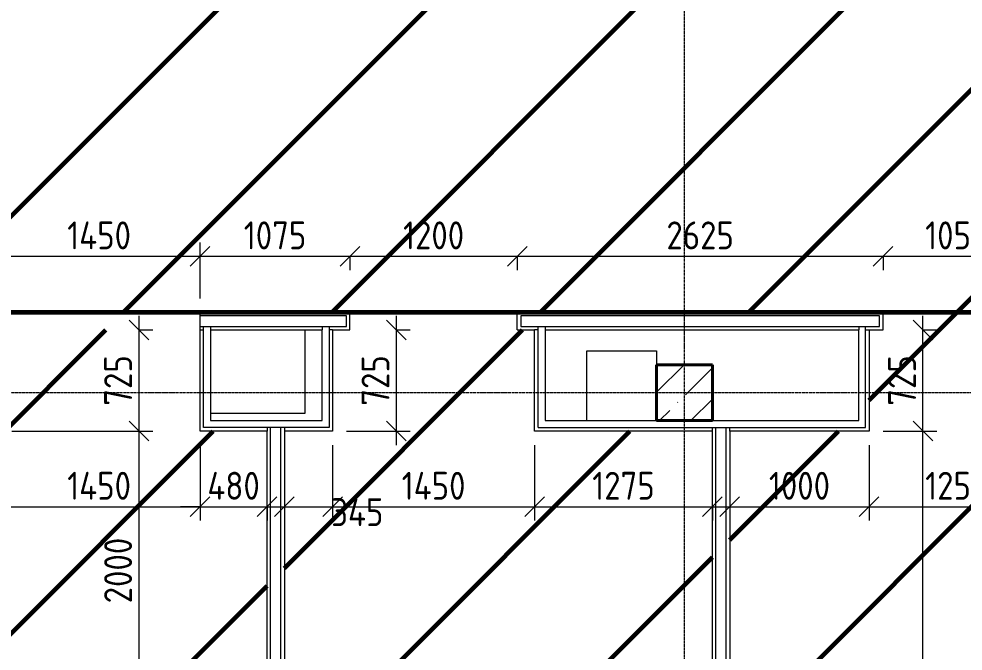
# Model space of a CAD drawing. Header units: millimetres. Extents: x -56773 to 323062, y -262288 to 76460.
# Drawn here: x -692 to 6083, y -51712 to -47180 of the extents above; entities that cross this region are included whole.
import ezdxf

# ---------------------------------------------------------------- set-up
doc = ezdxf.new("R2010")
doc.units = ezdxf.units.MM
doc.linetypes.add('ADSK_Линия сетки', pattern=[25, 20, -2.5, 0, -2.5])
for name, color, linetype, lineweight in [('1.1)Стяжка керамзит  2 этаж', 5, 'Continuous', 60), ('Несущие колонны', 7, 'Continuous', 18), ('Оси', 7, 'Continuous', 9), ('Перекрытие', 7, 'Continuous', 18), ('Размеры', 7, 'Continuous', 9), ('Стены несущие', 7, 'Continuous', 30), ('Стены отделка', 7, 'Continuous', 30), ('Стены штриховка', 7, 'Continuous', 9)]:
    doc.layers.add(name, color=color, linetype=linetype, lineweight=lineweight)
doc.styles.add('GOST Common_3', font='', dxfattribs={"width": 0.9, "height": 200})
doc.styles.get('GOST Common_3').set_extended_font_data('GOST Common')
doc.dimstyles.new('ADSK_Основной_2_0_1', dxfattribs={"dimscale": 304.8, "dimtxt": 201.142999, "dimasz": 0.463911, "dimexe": 0.328084, "dimexo": 0.328084, "dimgap": 0.164042, "dimtad": 1, "dimdec": 3, "dimrnd": 0.001, "dimdsep": 46, "dimtxsty": 'GOST Common_3', "dimblk1": 'OBLIQUE', "dimblk2": 'OBLIQUE', "dimsah": 1, "dimcen": 0.09, "dimdle": 0.328084, "dimazin": 2, "dimtfac": 1, "dimtdec": 4, "dimtix": 1, "dimtmove": 1, "dimatfit": 3, "dimfxl": 1, "dimtvp": 1, "dimtolj": 1, "dimtzin": 0, "dimlwd": 20, "dimlwe": 20, "dimarcsym": 2})
doc.dimstyles.new('ADSK_Основной_2_0_2', dxfattribs={"dimscale": 304.8, "dimtxt": 201.142999, "dimasz": 0.463911, "dimexe": 0.328084, "dimexo": 0.328084, "dimgap": 0.164042, "dimtad": 1, "dimdec": 3, "dimrnd": 0.001, "dimdsep": 46, "dimtxsty": 'GOST Common_3', "dimblk1": 'OBLIQUE', "dimblk2": 'OBLIQUE', "dimsah": 1, "dimcen": 0.09, "dimdle": 0.328084, "dimazin": 2, "dimtfac": 1, "dimtdec": 4, "dimtix": 1, "dimtmove": 0, "dimatfit": 3, "dimfxl": 1, "dimtvp": 1, "dimtolj": 1, "dimtzin": 0, "dimlwd": 20, "dimlwe": 20, "dimarcsym": 2})

# ---------------------------------------------------------------- blocks, each defined once
blk = doc.blocks.new('ADSK_КолоннаЖБ_Прямоугольная - 400x400 мм-1807143-Кладочный план 1-го этажа')
at = {"layer": 'Несущие колонны', "lineweight": 40}
for p, q in [((-200, 200), (200, 200)), ((-200, -200), (-200, 200)), ((200, 200), (200, -200)), ((200, -200), (-200, -200))]:
    blk.add_line(p, q, dxfattribs=at)
blk = doc.blocks.new('_Oblique')
at = {"color": 0, "linetype": 'ByBlock', "lineweight": -2}
blk.add_line((-0.5, -0.5), (0.5, 0.5), dxfattribs=at)
blk = doc.blocks.new('*D3944')
at = {"layer": 'Defpoints', "color": 0, "transparency": 16777216}
for p in [(-841.1, -50134.7), (608.9, -50134.7), (608.9, -50677)]:
    blk.add_point(p, dxfattribs=at)
at = {"layer": 'Размеры', "color": 0, "lineweight": 20, "transparency": 16777216}
for p, q in [((-841.1, -50234.7), (-841.1, -50777)), ((608.9, -50234.7), (608.9, -50777)), ((-941.1, -50677), (708.9, -50677))]:
    blk.add_line(p, q, dxfattribs=at)
at = {"layer": 'Размеры', "color": 0, "lineweight": 20, "transparency": 16777216, "xscale": 141.4, "yscale": 141.4, "zscale": 141.4, "rotation": 180}
blk.add_blockref('_Oblique', (-841.1, -50677), dxfattribs=at)
at = {"layer": 'Размеры', "color": 0, "lineweight": 20, "transparency": 16777216, "xscale": 141.4, "yscale": 141.4, "zscale": 141.4}
blk.add_blockref('_Oblique', (608.9, -50677), dxfattribs=at)
at = {"layer": 'Размеры', "color": 0, "lineweight": 9, "transparency": 16777216, "insert": (-116.1, -50527), "char_height": 200, "width": 580.928, "attachment_point": 5, "style": 'GOST Common_3'}
blk.add_mtext('\\A1;1450', dxfattribs=at)
blk = doc.blocks.new('*D3945')
at = {"layer": 'Defpoints', "color": 0, "transparency": 16777216}
for p in [(608.9, -50134.7), (1088.9, -50577.1), (1088.9, -50677)]:
    blk.add_point(p, dxfattribs=at)
at = {"layer": 'Размеры', "color": 0, "lineweight": 20, "transparency": 16777216}
for p, q in [((608.9, -50234.7), (608.9, -50777)), ((608.9, -50677), (467.5, -50677)), ((608.9, -50677), (1088.9, -50677)), ((1088.9, -50677), (1230.3, -50677)), ((1088.9, -50677.1), (1088.9, -50777))]:
    blk.add_line(p, q, dxfattribs=at)
at = {"layer": 'Размеры', "color": 0, "lineweight": 20, "transparency": 16777216, "xscale": 141.4, "yscale": 141.4, "zscale": 141.4}
blk.add_blockref('_Oblique', (608.9, -50677), dxfattribs=at)
at = {"layer": 'Размеры', "color": 0, "lineweight": 20, "transparency": 16777216, "xscale": 141.4, "yscale": 141.4, "zscale": 141.4, "rotation": 180}
blk.add_blockref('_Oblique', (1088.9, -50677), dxfattribs=at)
at = {"layer": 'Размеры', "color": 0, "lineweight": 9, "transparency": 16777216, "insert": (848.9, -50527), "char_height": 200, "width": 474.561, "attachment_point": 5, "style": 'GOST Common_3'}
blk.add_mtext('\\A1;480', dxfattribs=at)
blk = doc.blocks.new('*D3946')
at = {"layer": 'Defpoints', "color": 0, "transparency": 16777216}
for p in [(-841.1, -50134.7), (170.2, -50134.7), (70.2, -52134.7)]:
    blk.add_point(p, dxfattribs=at)
at = {"layer": 'Размеры', "color": 0, "lineweight": 20, "transparency": 16777216}
for p, q in [((170.2, -52234.7), (170.2, -50034.7)), ((-741.1, -50134.7), (270.2, -50134.7)), ((170.2, -52134.7), (270.2, -52134.7))]:
    blk.add_line(p, q, dxfattribs=at)
at = {"layer": 'Размеры', "color": 0, "lineweight": 20, "transparency": 16777216, "xscale": 141.4, "yscale": 141.4, "zscale": 141.4}
for p, rotation in [((170.2, -50134.7), 90), ((170.2, -52134.7), 270)]:
    blk.add_blockref('_Oblique', p, dxfattribs=dict(at, rotation=rotation))
at = {"layer": 'Размеры', "color": 0, "lineweight": 9, "transparency": 16777216, "insert": (20.2, -51134.7), "char_height": 200, "width": 605.475, "attachment_point": 5, "rotation": 90, "style": 'GOST Common_3'}
blk.add_mtext('\\A1;2000', dxfattribs=at)
blk = doc.blocks.new('*D3947')
at = {"layer": 'Defpoints', "color": 0, "transparency": 16777216}
for p in [(70.2, -49409.7), (170.2, -49409.7), (-841.1, -50134.7)]:
    blk.add_point(p, dxfattribs=at)
at = {"layer": 'Размеры', "color": 0, "lineweight": 20, "transparency": 16777216}
for p, q in [((170.2, -50234.7), (170.2, -49309.7)), ((170.2, -49409.7), (270.2, -49409.7)), ((-741.1, -50134.7), (270.2, -50134.7))]:
    blk.add_line(p, q, dxfattribs=at)
at = {"layer": 'Размеры', "color": 0, "lineweight": 20, "transparency": 16777216, "xscale": 141.4, "yscale": 141.4, "zscale": 141.4}
for p, rotation in [((170.2, -49409.7), 90), ((170.2, -50134.7), 270)]:
    blk.add_blockref('_Oblique', p, dxfattribs=dict(at, rotation=rotation))
at = {"layer": 'Размеры', "color": 0, "lineweight": 9, "transparency": 16777216, "insert": (20.2, -49772.2), "char_height": 200, "width": 454.106, "attachment_point": 5, "rotation": 90, "style": 'GOST Common_3'}
blk.add_mtext('\\A1;725', dxfattribs=at)
blk = doc.blocks.new('*D3951')
at = {"layer": 'Defpoints', "color": 0, "transparency": 16777216}
for p in [(1558.9, -50134.7), (1213.9, -50577.1), (1558.9, -50677)]:
    blk.add_point(p, dxfattribs=at)
at = {"layer": 'Размеры', "color": 0, "lineweight": 20, "transparency": 16777216}
for p, q in [((1558.9, -50234.7), (1558.9, -50777)), ((1113.9, -50677), (1658.9, -50677)), ((1213.9, -50677.1), (1213.9, -50777))]:
    blk.add_line(p, q, dxfattribs=at)
at = {"layer": 'Размеры', "color": 0, "lineweight": 20, "transparency": 16777216, "xscale": 141.4, "yscale": 141.4, "zscale": 141.4, "rotation": 180}
blk.add_blockref('_Oblique', (1213.9, -50677), dxfattribs=at)
at = {"layer": 'Размеры', "color": 0, "lineweight": 20, "transparency": 16777216, "xscale": 141.4, "yscale": 141.4, "zscale": 141.4}
blk.add_blockref('_Oblique', (1558.9, -50677), dxfattribs=at)
at = {"layer": 'Размеры', "color": 0, "lineweight": 9, "transparency": 16777216, "insert": (1548.9, -50616.1), "char_height": 200, "width": 474.561, "attachment_point": 1, "line_spacing_factor": 1.022761, "style": 'GOST Common_3'}
blk.add_mtext('\\A1;345', dxfattribs=at)
blk = doc.blocks.new('*D3952')
at = {"layer": 'Defpoints', "color": 0, "transparency": 16777216}
for p in [(1558.9, -50134.7), (3008.9, -50134.7), (3008.9, -50677)]:
    blk.add_point(p, dxfattribs=at)
at = {"layer": 'Размеры', "color": 0, "lineweight": 20, "transparency": 16777216}
for p, q in [((1558.9, -50234.7), (1558.9, -50777)), ((3008.9, -50234.7), (3008.9, -50777)), ((1458.9, -50677), (3108.9, -50677))]:
    blk.add_line(p, q, dxfattribs=at)
at = {"layer": 'Размеры', "color": 0, "lineweight": 20, "transparency": 16777216, "xscale": 141.4, "yscale": 141.4, "zscale": 141.4, "rotation": 180}
blk.add_blockref('_Oblique', (1558.9, -50677), dxfattribs=at)
at = {"layer": 'Размеры', "color": 0, "lineweight": 20, "transparency": 16777216, "xscale": 141.4, "yscale": 141.4, "zscale": 141.4}
blk.add_blockref('_Oblique', (3008.9, -50677), dxfattribs=at)
at = {"layer": 'Размеры', "color": 0, "lineweight": 9, "transparency": 16777216, "insert": (2283.9, -50527), "char_height": 200, "width": 580.928, "attachment_point": 5, "style": 'GOST Common_3'}
blk.add_mtext('\\A1;1450', dxfattribs=at)
blk = doc.blocks.new('*D3953')
at = {"layer": 'Defpoints', "color": 0, "transparency": 16777216}
for p in [(3008.9, -50134.7), (4283.9, -50577.1), (4283.9, -50677)]:
    blk.add_point(p, dxfattribs=at)
at = {"layer": 'Размеры', "color": 0, "lineweight": 20, "transparency": 16777216}
for p, q in [((3008.9, -50234.7), (3008.9, -50777)), ((2908.9, -50677), (4383.9, -50677)), ((4283.9, -50677.1), (4283.9, -50777))]:
    blk.add_line(p, q, dxfattribs=at)
at = {"layer": 'Размеры', "color": 0, "lineweight": 20, "transparency": 16777216, "xscale": 141.4, "yscale": 141.4, "zscale": 141.4, "rotation": 180}
blk.add_blockref('_Oblique', (3008.9, -50677), dxfattribs=at)
at = {"layer": 'Размеры', "color": 0, "lineweight": 20, "transparency": 16777216, "xscale": 141.4, "yscale": 141.4, "zscale": 141.4}
blk.add_blockref('_Oblique', (4283.9, -50677), dxfattribs=at)
at = {"layer": 'Размеры', "color": 0, "lineweight": 9, "transparency": 16777216, "insert": (3646.4, -50527), "char_height": 200, "width": 560.473, "attachment_point": 5, "style": 'GOST Common_3'}
blk.add_mtext('\\A1;1275', dxfattribs=at)
blk = doc.blocks.new('*D3955')
at = {"layer": 'Defpoints', "color": 0, "transparency": 16777216}
for p in [(608.9, -48881.9), (-841.1, -49284.7), (608.9, -49284.7)]:
    blk.add_point(p, dxfattribs=at)
at = {"layer": 'Размеры', "color": 0, "lineweight": 20, "transparency": 16777216}
for p, q in [((-841.1, -49184.7), (-841.1, -48781.9)), ((608.9, -49184.7), (608.9, -48781.9)), ((-941.1, -48881.9), (708.9, -48881.9))]:
    blk.add_line(p, q, dxfattribs=at)
at = {"layer": 'Размеры', "color": 0, "lineweight": 20, "transparency": 16777216, "xscale": 141.4, "yscale": 141.4, "zscale": 141.4, "rotation": 180}
blk.add_blockref('_Oblique', (-841.1, -48881.9), dxfattribs=at)
at = {"layer": 'Размеры', "color": 0, "lineweight": 20, "transparency": 16777216, "xscale": 141.4, "yscale": 141.4, "zscale": 141.4}
blk.add_blockref('_Oblique', (608.9, -48881.9), dxfattribs=at)
at = {"layer": 'Размеры', "color": 0, "lineweight": 9, "transparency": 16777216, "insert": (-116.1, -48731.9), "char_height": 200, "width": 580.928, "attachment_point": 5, "style": 'GOST Common_3'}
blk.add_mtext('\\A1;1450', dxfattribs=at)
blk = doc.blocks.new('*D3956')
at = {"layer": 'Defpoints', "color": 0, "transparency": 16777216}
for p in [(1683.9, -48781.9), (1683.9, -48881.9), (608.9, -49284.7)]:
    blk.add_point(p, dxfattribs=at)
at = {"layer": 'Размеры', "color": 0, "lineweight": 20, "transparency": 16777216}
for p, q in [((608.9, -49184.7), (608.9, -48781.9)), ((508.9, -48881.9), (1783.9, -48881.9)), ((1683.9, -48881.9), (1683.9, -48981.9))]:
    blk.add_line(p, q, dxfattribs=at)
at = {"layer": 'Размеры', "color": 0, "lineweight": 20, "transparency": 16777216, "xscale": 141.4, "yscale": 141.4, "zscale": 141.4, "rotation": 180}
blk.add_blockref('_Oblique', (608.9, -48881.9), dxfattribs=at)
at = {"layer": 'Размеры', "color": 0, "lineweight": 20, "transparency": 16777216, "xscale": 141.4, "yscale": 141.4, "zscale": 141.4}
blk.add_blockref('_Oblique', (1683.9, -48881.9), dxfattribs=at)
at = {"layer": 'Размеры', "color": 0, "lineweight": 9, "transparency": 16777216, "insert": (1146.4, -48731.9), "char_height": 200, "width": 560.473, "attachment_point": 5, "style": 'GOST Common_3'}
blk.add_mtext('\\A1;1075', dxfattribs=at)
blk = doc.blocks.new('*D3957')
at = {"layer": 'Defpoints', "color": 0, "transparency": 16777216}
for p in [(1683.9, -48781.9), (2883.9, -48781.9), (2883.9, -48881.9)]:
    blk.add_point(p, dxfattribs=at)
at = {"layer": 'Размеры', "color": 0, "lineweight": 20, "transparency": 16777216}
for p, q in [((1583.9, -48881.9), (2983.9, -48881.9)), ((1683.9, -48881.9), (1683.9, -48981.9)), ((2883.9, -48881.9), (2883.9, -48981.9))]:
    blk.add_line(p, q, dxfattribs=at)
at = {"layer": 'Размеры', "color": 0, "lineweight": 20, "transparency": 16777216, "xscale": 141.4, "yscale": 141.4, "zscale": 141.4, "rotation": 180}
blk.add_blockref('_Oblique', (1683.9, -48881.9), dxfattribs=at)
at = {"layer": 'Размеры', "color": 0, "lineweight": 20, "transparency": 16777216, "xscale": 141.4, "yscale": 141.4, "zscale": 141.4}
blk.add_blockref('_Oblique', (2883.9, -48881.9), dxfattribs=at)
at = {"layer": 'Размеры', "color": 0, "lineweight": 9, "transparency": 16777216, "insert": (2283.9, -48731.9), "char_height": 200, "width": 560.473, "attachment_point": 5, "style": 'GOST Common_3'}
blk.add_mtext('\\A1;1200', dxfattribs=at)
blk = doc.blocks.new('*D3958')
at = {"layer": 'Defpoints', "color": 0, "transparency": 16777216}
for p in [(2883.9, -48781.9), (5508.9, -48781.9), (5508.9, -48881.9)]:
    blk.add_point(p, dxfattribs=at)
at = {"layer": 'Размеры', "color": 0, "lineweight": 20, "transparency": 16777216}
for p, q in [((2783.9, -48881.9), (5608.9, -48881.9)), ((2883.9, -48881.9), (2883.9, -48981.9)), ((5508.9, -48881.9), (5508.9, -48981.9))]:
    blk.add_line(p, q, dxfattribs=at)
at = {"layer": 'Размеры', "color": 0, "lineweight": 20, "transparency": 16777216, "xscale": 141.4, "yscale": 141.4, "zscale": 141.4, "rotation": 180}
blk.add_blockref('_Oblique', (2883.9, -48881.9), dxfattribs=at)
at = {"layer": 'Размеры', "color": 0, "lineweight": 20, "transparency": 16777216, "xscale": 141.4, "yscale": 141.4, "zscale": 141.4}
blk.add_blockref('_Oblique', (5508.9, -48881.9), dxfattribs=at)
at = {"layer": 'Размеры', "color": 0, "lineweight": 9, "transparency": 16777216, "insert": (4196.4, -48731.9), "char_height": 200, "width": 605.475, "attachment_point": 5, "style": 'GOST Common_3'}
blk.add_mtext('\\A1;2625', dxfattribs=at)
blk = doc.blocks.new('*D3959')
at = {"layer": 'Defpoints', "color": 0, "transparency": 16777216}
for p in [(5508.9, -48781.9), (6558.9, -48781.9), (6558.9, -48881.9)]:
    blk.add_point(p, dxfattribs=at)
at = {"layer": 'Размеры', "color": 0, "lineweight": 20, "transparency": 16777216}
for p, q in [((5408.9, -48881.9), (6658.9, -48881.9)), ((5508.9, -48881.9), (5508.9, -48981.9)), ((6558.9, -48881.9), (6558.9, -48981.9))]:
    blk.add_line(p, q, dxfattribs=at)
at = {"layer": 'Размеры', "color": 0, "lineweight": 20, "transparency": 16777216, "xscale": 141.4, "yscale": 141.4, "zscale": 141.4, "rotation": 180}
blk.add_blockref('_Oblique', (5508.9, -48881.9), dxfattribs=at)
at = {"layer": 'Размеры', "color": 0, "lineweight": 20, "transparency": 16777216, "xscale": 141.4, "yscale": 141.4, "zscale": 141.4}
blk.add_blockref('_Oblique', (6558.9, -48881.9), dxfattribs=at)
at = {"layer": 'Размеры', "color": 0, "lineweight": 9, "transparency": 16777216, "insert": (6033.9, -48731.9), "char_height": 200, "width": 560.473, "attachment_point": 5, "style": 'GOST Common_3'}
blk.add_mtext('\\A1;1050', dxfattribs=at)
blk = doc.blocks.new('*D3998')
at = {"layer": 'Defpoints', "color": 0, "transparency": 16777216}
for p in [(5408.9, -50134.7), (4408.9, -50577.1), (5408.9, -50677)]:
    blk.add_point(p, dxfattribs=at)
at = {"layer": 'Размеры', "color": 0, "lineweight": 20, "transparency": 16777216}
for p, q in [((5408.9, -50234.7), (5408.9, -50777)), ((4308.9, -50677), (5508.9, -50677)), ((4408.9, -50677.1), (4408.9, -50777))]:
    blk.add_line(p, q, dxfattribs=at)
at = {"layer": 'Размеры', "color": 0, "lineweight": 20, "transparency": 16777216, "xscale": 141.4, "yscale": 141.4, "zscale": 141.4, "rotation": 180}
blk.add_blockref('_Oblique', (4408.9, -50677), dxfattribs=at)
at = {"layer": 'Размеры', "color": 0, "lineweight": 20, "transparency": 16777216, "xscale": 141.4, "yscale": 141.4, "zscale": 141.4}
blk.add_blockref('_Oblique', (5408.9, -50677), dxfattribs=at)
at = {"layer": 'Размеры', "color": 0, "lineweight": 9, "transparency": 16777216, "insert": (4908.9, -50527), "char_height": 200, "width": 560.473, "attachment_point": 5, "style": 'GOST Common_3'}
blk.add_mtext('\\A1;1000', dxfattribs=at)
blk = doc.blocks.new('*D3999')
at = {"layer": 'Defpoints', "color": 0, "transparency": 16777216}
for p in [(5408.9, -50134.7), (6658.9, -50134.7), (6658.9, -50677)]:
    blk.add_point(p, dxfattribs=at)
at = {"layer": 'Размеры', "color": 0, "lineweight": 20, "transparency": 16777216}
for p, q in [((5408.9, -50234.7), (5408.9, -50777)), ((6658.9, -50234.7), (6658.9, -50777)), ((5308.9, -50677), (6758.9, -50677))]:
    blk.add_line(p, q, dxfattribs=at)
at = {"layer": 'Размеры', "color": 0, "lineweight": 20, "transparency": 16777216, "xscale": 141.4, "yscale": 141.4, "zscale": 141.4, "rotation": 180}
blk.add_blockref('_Oblique', (5408.9, -50677), dxfattribs=at)
at = {"layer": 'Размеры', "color": 0, "lineweight": 20, "transparency": 16777216, "xscale": 141.4, "yscale": 141.4, "zscale": 141.4}
blk.add_blockref('_Oblique', (6658.9, -50677), dxfattribs=at)
at = {"layer": 'Размеры', "color": 0, "lineweight": 9, "transparency": 16777216, "insert": (6033.9, -50527), "char_height": 200, "width": 560.473, "attachment_point": 5, "style": 'GOST Common_3'}
blk.add_mtext('\\A1;1250', dxfattribs=at)
blk = doc.blocks.new('*D4007')
at = {"layer": 'Defpoints', "color": 0, "transparency": 16777216}
for p in [(1916.9, -49409.7), (2016.9, -49409.7), (1558.9, -50134.7)]:
    blk.add_point(p, dxfattribs=at)
at = {"layer": 'Размеры', "color": 0, "lineweight": 20, "transparency": 16777216}
for p, q in [((2016.9, -50234.7), (2016.9, -49309.7)), ((2016.9, -49409.7), (2116.9, -49409.7)), ((1658.9, -50134.7), (2116.9, -50134.7))]:
    blk.add_line(p, q, dxfattribs=at)
at = {"layer": 'Размеры', "color": 0, "lineweight": 20, "transparency": 16777216, "xscale": 141.4, "yscale": 141.4, "zscale": 141.4}
for p, rotation in [((2016.9, -49409.7), 90), ((2016.9, -50134.7), 270)]:
    blk.add_blockref('_Oblique', p, dxfattribs=dict(at, rotation=rotation))
at = {"layer": 'Размеры', "color": 0, "lineweight": 9, "transparency": 16777216, "insert": (1866.9, -49772.2), "char_height": 200, "width": 454.106, "attachment_point": 5, "rotation": 90, "style": 'GOST Common_3'}
blk.add_mtext('\\A1;725', dxfattribs=at)
blk = doc.blocks.new('*D4008')
at = {"layer": 'Defpoints', "color": 0, "transparency": 16777216}
for p in [(5408.9, -50134.7), (5795.3, -50134.7), (5695.4, -55809.7)]:
    blk.add_point(p, dxfattribs=at)
at = {"layer": 'Размеры', "color": 0, "lineweight": 20, "transparency": 16777216}
for p, q in [((5795.3, -55909.7), (5795.3, -50034.7)), ((5508.9, -50134.7), (5895.3, -50134.7)), ((5795.4, -55809.7), (5895.3, -55809.7))]:
    blk.add_line(p, q, dxfattribs=at)
at = {"layer": 'Размеры', "color": 0, "lineweight": 20, "transparency": 16777216, "xscale": 141.4, "yscale": 141.4, "zscale": 141.4}
for p, rotation in [((5795.3, -50134.7), 90), ((5795.3, -55809.7), 270)]:
    blk.add_blockref('_Oblique', p, dxfattribs=dict(at, rotation=rotation))
at = {"layer": 'Размеры', "color": 0, "lineweight": 9, "transparency": 16777216, "insert": (5645.3, -52972.2), "char_height": 200, "width": 605.475, "attachment_point": 5, "rotation": 90, "style": 'GOST Common_3'}
blk.add_mtext('\\A1;5675', dxfattribs=at)
blk = doc.blocks.new('*D4009')
at = {"layer": 'Defpoints', "color": 0, "transparency": 16777216}
for p in [(5695.4, -49409.7), (5795.3, -49409.7), (5408.9, -50134.7)]:
    blk.add_point(p, dxfattribs=at)
at = {"layer": 'Размеры', "color": 0, "lineweight": 20, "transparency": 16777216}
for p, q in [((5795.3, -50234.7), (5795.3, -49309.7)), ((5795.4, -49409.7), (5895.3, -49409.7)), ((5508.9, -50134.7), (5895.3, -50134.7))]:
    blk.add_line(p, q, dxfattribs=at)
at = {"layer": 'Размеры', "color": 0, "lineweight": 20, "transparency": 16777216, "xscale": 141.4, "yscale": 141.4, "zscale": 141.4}
for p, rotation in [((5795.3, -49409.7), 90), ((5795.3, -50134.7), 270)]:
    blk.add_blockref('_Oblique', p, dxfattribs=dict(at, rotation=rotation))
at = {"layer": 'Размеры', "color": 0, "lineweight": 9, "transparency": 16777216, "insert": (5645.3, -49772.2), "char_height": 200, "width": 454.106, "attachment_point": 5, "rotation": 90, "style": 'GOST Common_3'}
blk.add_mtext('\\A1;725', dxfattribs=at)

msp = doc.modelspace()

# ---------------------------------------------------------------- hatches: boundary and pattern name
at = {"layer": '1.1)Стяжка керамзит  2 этаж', "transparency": 33554687}
h = msp.add_hatch(dxfattribs=at)
h.set_pattern_fill('ANSI31', color=5, scale=333)
h.paths.add_polyline_path([(51691.5932, -46259.6624), (50633.9343, -46259.6624), (50608.9343, -46259.6624), (50608.9343, -46034.6624), (47083.9343, -46034.6624), (47083.9343, -46259.6624), (42433.9343, -46259.6624), (42433.9343, -46134.6624), (43008.9343, -46134.6624), (43008.9343, -46034.6624), (41308.9343, -46034.6624), (41308.9343, -46134.6624), (41533.9343, -46134.6624), (41533.9343, -46259.6624), (38208.9343, -46259.6624), (38208.9343, -46034.6624), (29283.9343, -46034.6624), (29283.9343, -46634.6624), (29158.9343, -46634.6624), (29158.9343, -46034.6624), (-2491.0657, -46034.6624), (-2491.0657, -49284.6624), (29158.9343, -49284.6624), (29158.9343, -48684.6624), (29283.9343, -48684.6624), (29283.9343, -49284.6624), (51691.5932, -49284.6624)])
h = msp.add_hatch(dxfattribs=at)
h.set_pattern_fill('ANSI31', color=5, scale=333)
h.paths.add_polyline_path([(4283.9343, -50134.6624), (3008.9343, -50134.6624), (3008.9343, -49409.6624), (2883.9343, -49409.6624), (2883.9343, -49284.6624), (1683.9343, -49284.6624), (1683.9343, -49409.6624), (1558.9343, -49409.6624), (1558.9343, -50134.6624), (1213.9343, -50134.6624), (1213.9343, -55809.6624), (1683.9343, -55809.6624), (3283.9343, -55809.6624), (3883.9343, -55809.6624), (3883.9343, -55659.6624), (4283.9343, -55659.6624)])
h = msp.add_hatch(dxfattribs=at)
h.set_pattern_fill('ANSI31', color=5, scale=333)
h.paths.add_polyline_path([(7558.9343, -50134.6624), (6658.9343, -50134.6624), (6658.9343, -49409.6624), (6558.9343, -49409.6624), (6558.9343, -49284.6624), (5508.9343, -49284.6624), (5508.9343, -49409.6624), (5408.9343, -49409.6624), (5408.9343, -50134.6624), (4408.9343, -50134.6624), (4408.9343, -55809.6624), (4883.9343, -55809.6624), (6483.9343, -55809.6624), (7558.9343, -55809.6624)])
h = msp.add_hatch(dxfattribs=at)
h.set_pattern_fill('ANSI31', color=5, scale=333)
h.paths.add_polyline_path([(1088.9343, -50134.6624), (608.9343, -50134.6624), (608.9343, -49409.6624), (-841.0657, -49409.6624), (-841.0657, -50134.6624), (-2041.0657, -50134.6624), (-2041.0657, -52134.6624), (-1061.0657, -52134.6624), (-1061.0657, -52259.6624), (-1991.0657, -52259.6624), (-1991.0657, -55659.6624), (-1716.0657, -55659.6624), (-1716.0657, -55809.6624), (-1116.0657, -55809.6624), (483.9343, -55809.6624), (1088.9343, -55809.6624), (1088.9343, -52259.6624), (138.9343, -52259.6624), (138.9343, -52134.6624), (1088.9343, -52134.6624)])
at = {"layer": 'Несущие колонны', "lineweight": 9}
h = msp.add_hatch(dxfattribs=at)
h.set_pattern_fill('FP_3', color=256, style=0, pattern_type=2)
h.set_pattern_definition([(45, (1283.93, -48864.63), (-224.506, 224.506), []), (45, (1508.44, -48864.63), (-224.506, 224.506), [396.875, -79.375, 3.353, -76.022])])
h.paths.add_polyline_path([(3883.9343, -50059.6624), (4283.9343, -50059.6624), (4283.9343, -49659.6624), (3883.9343, -49659.6624), (3883.9343, -49990.6172)])

# ---------------------------------------------------------------- linework, layer by layer
at = {"layer": '1.1)Стяжка керамзит  2 этаж'}
msp.add_lwpolyline([(51691.5932, -49284.6624), (-2491.0657, -49284.6624), (-2491.0657, -46034.6624), (51691.5932, -46034.6624)], close=True, dxfattribs=at)
at = {"layer": 'Несущие колонны', "lineweight": 9}
for p, q in [((4283.9343, -49659.6624), (3883.9343, -49659.6624)), ((3883.9343, -50059.6624), (3883.9343, -49659.6624)), ((4283.9343, -49659.6624), (4283.9343, -50059.6624)), ((4283.9343, -50059.6624), (3883.9343, -50059.6624))]:
    msp.add_line(p, q, dxfattribs=at)
at = {"layer": 'Оси', "linetype": 'ADSK_Линия сетки', "lineweight": 5}
for p, q in [((4083.9343, -59838.5137), (4083.9343, -38837.1863)), ((63681.4538, -49859.6624), (-23956.1623, -49859.6624))]:
    msp.add_line(p, q, dxfattribs=at)
at = {"layer": 'Перекрытие'}
for p, q in [((1358.9343, -49409.6624), (1358.9343, -50009.6624)), ((3383.9343, -50059.6624), (3383.9343, -49559.6624)), ((3383.9343, -49559.6624), (3883.9343, -49559.6624)), ((3883.9343, -49559.6624), (3883.9343, -49659.6624)), ((1358.9343, -50009.6624), (683.9343, -50009.6624))]:
    msp.add_line(p, q, dxfattribs=at)
at = {"layer": 'Стены несущие', "lineweight": 9}
for p, q in [((1683.9343, -49284.6624), (608.9343, -49284.6624)), ((608.9343, -49409.6624), (608.9343, -49284.6624)), ((1683.9343, -49409.6624), (1683.9343, -49284.6624)), ((5508.9343, -49284.6624), (2883.9343, -49284.6624)), ((2883.9343, -49409.6624), (2883.9343, -49284.6624)), ((5508.9343, -49409.6624), (5508.9343, -49284.6624)), ((683.9343, -49409.6624), (1483.9343, -49409.6624)), ((683.9343, -49409.6624), (683.9343, -50059.6624)), ((1483.9343, -50059.6624), (1483.9343, -49409.6624)), ((1558.9343, -49409.6624), (1683.9343, -49409.6624)), ((2883.9343, -49409.6624), (3008.9343, -49409.6624)), ((3083.9343, -49409.6624), (3083.9343, -50059.6624)), ((3083.9343, -49409.6624), (5333.9343, -49409.6624)), ((5333.9343, -50059.6624), (5333.9343, -49409.6624)), ((5408.9343, -49409.6624), (5508.9343, -49409.6624)), ((683.9343, -50059.6624), (1483.9343, -50059.6624)), ((3083.9343, -50059.6624), (5333.9343, -50059.6624)), ((1088.9343, -52134.6624), (1088.9343, -50134.6624)), ((1213.9343, -50134.6624), (1213.9343, -55809.6624)), ((4283.9343, -55809.6624), (4283.9343, -50134.6624)), ((4408.9343, -50134.6624), (4408.9343, -55809.6624))]:
    msp.add_line(p, q, dxfattribs=at)
at = {"layer": 'Стены отделка', "lineweight": 18}
for p, q in [((608.9343, -50134.6624), (608.9343, -49409.6624)), ((1558.9343, -49409.6624), (1558.9343, -50134.6624)), ((3008.9343, -50134.6624), (3008.9343, -49409.6624)), ((5408.9343, -49409.6624), (5408.9343, -50134.6624)), ((1088.9343, -50134.6624), (608.9343, -50134.6624)), ((1558.9343, -50134.6624), (1213.9343, -50134.6624)), ((4283.9343, -50134.6624), (3008.9343, -50134.6624)), ((5408.9343, -50134.6624), (4408.9343, -50134.6624))]:
    msp.add_line(p, q, dxfattribs=at)
at = {"layer": 'Стены штриховка', "lineweight": 9}
for p, q in [((1658.9343, -49309.6624), (608.9343, -49309.6624)), ((1658.9343, -49384.6624), (1658.9343, -49309.6624)), ((5483.9343, -49309.6624), (2908.9343, -49309.6624)), ((2908.9343, -49309.6624), (2908.9343, -49384.6624)), ((5483.9343, -49384.6624), (5483.9343, -49309.6624)), ((608.9343, -49384.6624), (1658.9343, -49384.6624)), ((633.9343, -50109.6624), (633.9343, -49384.6624)), ((683.9343, -49384.6624), (683.9343, -49409.6624)), ((1483.9343, -49384.6624), (1483.9343, -49409.6624)), ((1533.9343, -49384.6624), (1533.9343, -50109.6624)), ((2908.9343, -49384.6624), (5483.9343, -49384.6624)), ((3033.9343, -50109.6624), (3033.9343, -49384.6624)), ((3083.9343, -49384.6624), (3083.9343, -49409.6624)), ((5333.9343, -49384.6624), (5333.9343, -49409.6624)), ((5383.9343, -50109.6624), (5383.9343, -49384.6624)), ((608.9343, -49409.6624), (633.9343, -49409.6624)), ((1558.9343, -49409.6624), (1533.9343, -49409.6624)), ((3033.9343, -49409.6624), (3008.9343, -49409.6624)), ((5383.9343, -49409.6624), (5408.9343, -49409.6624)), ((1533.9343, -50109.6624), (633.9343, -50109.6624)), ((1088.9343, -50109.6624), (1088.9343, -50134.6624)), ((1113.9343, -52159.6624), (1113.9343, -50109.6624)), ((1188.9343, -55809.6624), (1188.9343, -50109.6624)), ((1213.9343, -50109.6624), (1213.9343, -50134.6624)), ((3033.9343, -50109.6624), (5383.9343, -50109.6624)), ((4283.9343, -50134.6624), (4283.9343, -50109.6624)), ((4308.9343, -55809.6624), (4308.9343, -50109.6624)), ((4383.9343, -55809.6624), (4383.9343, -50109.6624)), ((4408.9343, -50134.6624), (4408.9343, -50109.6624))]:
    msp.add_line(p, q, dxfattribs=at)

# ---------------------------------------------------------------- block references
at = {"layer": 'Несущие колонны', "lineweight": 40, "rotation": 89.9999999999999}
msp.add_blockref('ADSK_КолоннаЖБ_Прямоугольная - 400x400 мм-1807143-Кладочный план 1-го этажа', (4083.9343, -49859.6624), dxfattribs=at)

# ---------------------------------------------------------------- dimensions: what is measured, and where the dimension line sits
at = {"layer": 'Размеры', "lineweight": 9}
for base, p1, p2, override, picture, middle in [((608.9343, -48881.9029), (-841.0657, -49284.6624), (608.9343, -49284.6624), {"dimpost": '<>', "dimfxl": 1450}, '*D3955', (-116.0657, -48731.9029)), ((1683.9343, -48881.9029), (608.9343, -49284.6624), (1683.9343, -48781.918), {"dimpost": '<>', "dimfxl": 1186.750565}, '*D3956', (1146.4343, -48731.9029)), ((2883.9343, -48881.9029), (1683.9343, -48781.918), (2883.9343, -48781.918), {"dimpost": '<>', "dimfxl": 1200}, '*D3957', (2283.9343, -48731.9029)), ((5508.9343, -48881.9029), (2883.9343, -48781.918), (5508.9343, -48781.918), {"dimpost": '<>', "dimfxl": 2625}, '*D3958', (4196.4343, -48731.9029)), ((6558.9343, -48881.9029), (5508.9343, -48781.918), (6558.9343, -48781.918), {"dimpost": '<>', "dimfxl": 1050}, '*D3959', (6033.9343, -48731.9029)), ((608.9343, -50677.0494), (-841.0657, -50134.6624), (608.9343, -50134.6624), {"dimpost": '<>', "dimfxl": 1450}, '*D3944', (-116.0657, -50527.0494)), ((1088.9343, -50677.0494), (608.9343, -50134.6624), (1088.9343, -50577.0645), {"dimpost": '<>', "dimfxl": 652.778403}, '*D3945', (848.9343, -50527.0494)), ((3008.9343, -50677.0494), (1558.9343, -50134.6624), (3008.9343, -50134.6624), {"dimpost": '<>', "dimfxl": 1450}, '*D3952', (2283.9343, -50527.0494)), ((4283.9343, -50677.0494), (3008.9343, -50134.6624), (4283.9343, -50577.0645), {"dimpost": '<>', "dimfxl": 1349.572022}, '*D3953', (3646.4343, -50527.0494)), ((5408.9343, -50677.0494), (4408.9343, -50577.0645), (5408.9343, -50134.6624), {"dimpost": '<>', "dimfxl": 1093.489663}, '*D3998', (4908.9343, -50527.0494)), ((6658.9343, -50677.0494), (5408.9343, -50134.6624), (6658.9343, -50134.6624), {"dimpost": '<>', "dimfxl": 1250}, '*D3999', (6033.9343, -50527.0494))]:
    dim = msp.add_linear_dim(base=base, p1=p1, p2=p2, dimstyle='ADSK_Основной_2_0_2', override=override, dxfattribs=at)
    dim.commit()
    dim.dimension.update_dxf_attribs({"geometry": picture, "text_midpoint": middle})
for base, p1, p2, override, picture, middle in [((170.1805, -49409.6624), (-841.0657, -50134.6624), (70.1956, -49409.6624), {"dimpost": '<>', "dimfxl": 1164.483601}, '*D3947', (20.1805, -49772.1624)), ((2016.8893, -49409.6624), (1558.9343, -50134.6624), (1916.9044, -49409.6624), {"dimpost": '<>', "dimfxl": 808.558934}, '*D4007', (1866.8893, -49772.1624)), ((5795.3484, -49409.6624), (5408.9343, -50134.6624), (5695.3635, -49409.6624), {"dimpost": '<>', "dimfxl": 779.529778}, '*D4009', (5645.3484, -49772.1624)), ((170.1805, -50134.6624), (70.1956, -52134.6624), (-841.0657, -50134.6624), {"dimpost": '<>', "dimfxl": 2197.816429}, '*D3946', (20.1805, -51134.6624)), ((5795.3484, -50134.6624), (5695.3635, -55809.6624), (5408.9343, -50134.6624), {"dimpost": '<>', "dimfxl": 5682.223744}, '*D4008', (5645.3484, -52972.1624))]:
    dim = msp.add_linear_dim(base=base, p1=p1, p2=p2, angle=90, dimstyle='ADSK_Основной_2_0_2', override=override, dxfattribs=at)
    dim.commit()
    dim.dimension.update_dxf_attribs({"geometry": picture, "text_midpoint": middle})
dim = msp.add_linear_dim(base=(1558.9343, -50677.0494), p1=(1213.9343, -50577.0645), p2=(1558.9343, -50134.6624), dimstyle='ADSK_Основной_2_0_1', override={"dimpost": '<>', "dimfxl": 561.021072}, dxfattribs=at)
dim.commit()
dim.dimension.update_dxf_attribs({"geometry": '*D3951', "text_midpoint": (1786.2131, -50932.7329), "dimtype": 160})

doc.saveas('drawing.dxf')
